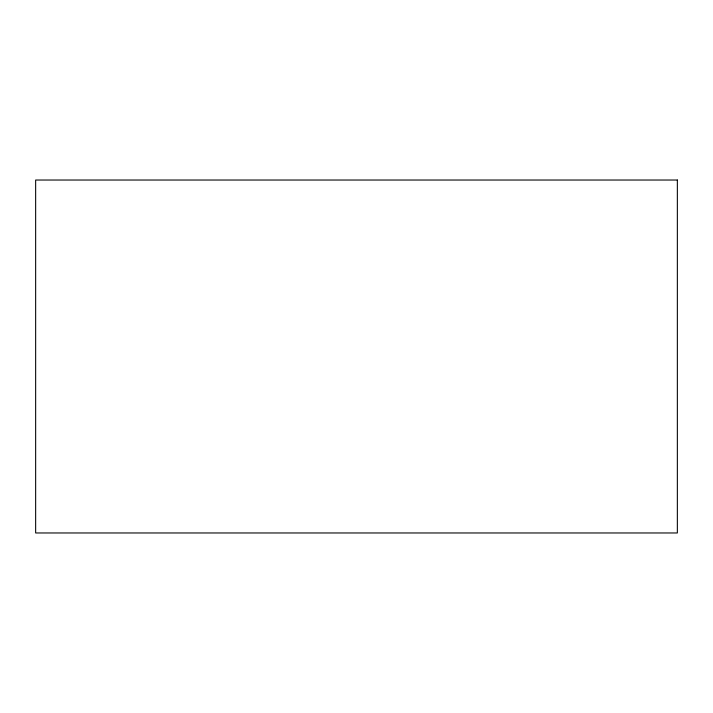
<?xml version="1.0" encoding="UTF-8"?>
<svg xmlns="http://www.w3.org/2000/svg" width="713" height="713" viewBox="0 0 713 713"><rect width="100%" height="100%" fill="white"/><g stroke="black" fill="none" stroke-linecap="round" stroke-linejoin="round"><path stroke-width="1.07" d="M677.35 180.032L35.65 180.032L35.65 532.967L677.35 532.967L677.35 180.032"/></g></svg>
